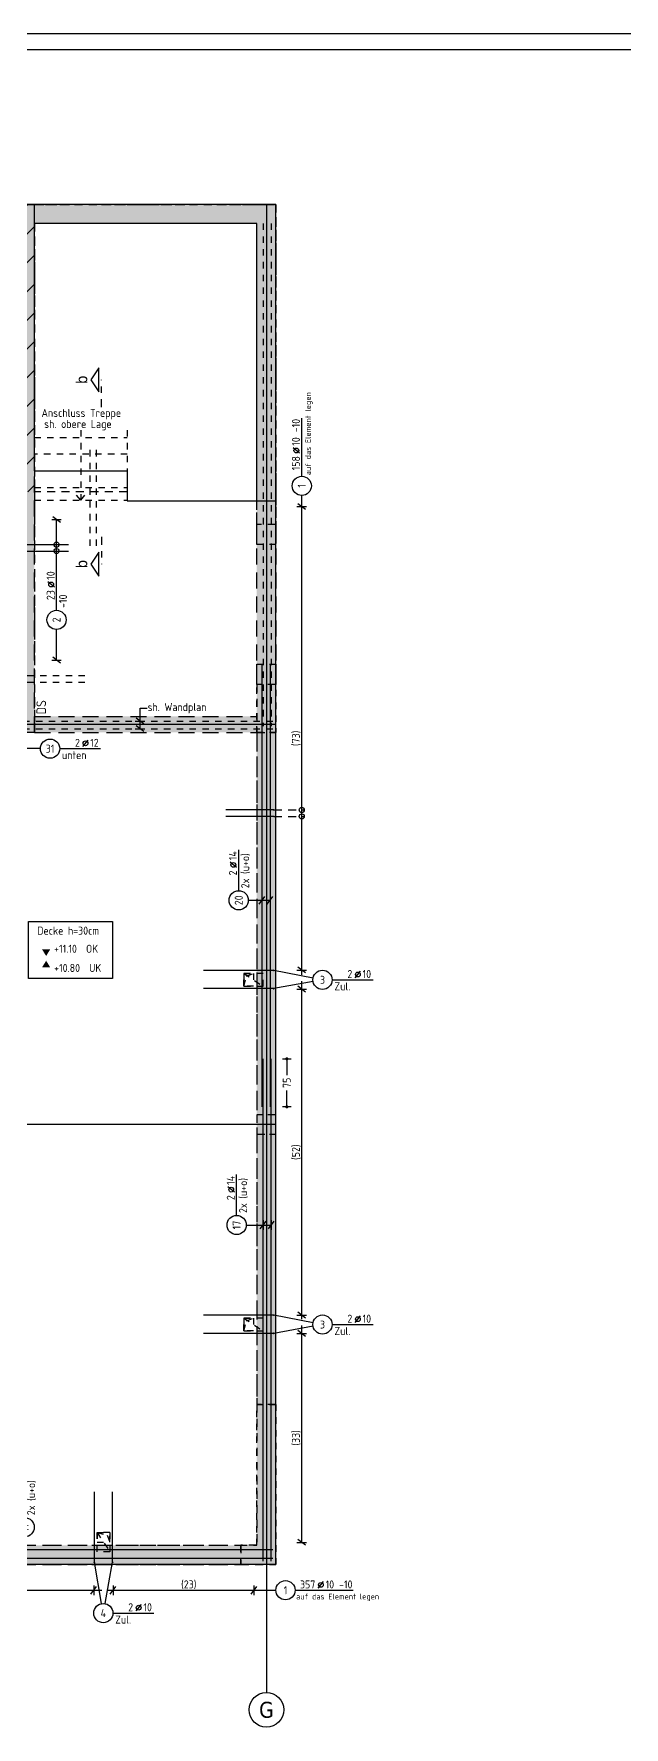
# Model space of a CAD drawing. Extents: x -10 to 101, y -7 to 49.
# Drawn here: x 39.67 to 48.89, y 15.6 to 42.05 of the extents above; entities that cross this region are included whole.
import ezdxf
from ezdxf.enums import TextEntityAlignment as Align

# ---------------------------------------------------------------- set-up
doc = ezdxf.new("R2010")
doc.units = 0
doc.header["$LTSCALE"] = 0.5
for name, pattern in [('AUSGEZOGEN', [1000.01, 1000, 0.01]), ('DASHDOTSMALL', [1.05, 0.5, -0.25, 0.05, -0.25]), ('DASHED', [0.75, 0.5, -0.25]), ('DOT', [0.175, 0.05, -0.125]), ('HIDDEN', [0.375, 0.25, -0.125]), ('HIDDEN2', [0.187, 0.125, -0.062]), ('HIDDEN4', [0.12, 0.02, -0.1]), ('PUNKT', [0.175, 0.05, -0.125]), ('STRICHLINIE', [0.75, 0.5, -0.25]), ('STRICHPUNKT2', [0.55, 0.25, -0.125, 0.05, -0.125]), ('VERDECKT', [0.375, 0.25, -0.125])]:
    doc.linetypes.add(name, pattern=pattern)
for name, color, linetype in [('2.OG', 7, 'Continuous'), ('ACHSEN', 7, 'Continuous'), ('AFU', 7, 'Continuous'), ('BETON', 7, 'Continuous'), ('Brüstung 2.OG', 7, 'Continuous'), ('DD', 7, 'Continuous'), ('DRUEBER', 7, 'Continuous'), ('DS', 7, 'Continuous'), ('grau_hell', 7, 'Continuous'), ('grau_mittel', 7, 'Continuous'), ('HILFE', 7, 'Continuous'), ('koten', 7, 'Continuous'), ('MASSE', 7, 'Continuous'), ('OBJEKT', 7, 'Continuous'), ('RAHMEN', 7, 'Continuous'), ('RND', 7, 'Continuous'), ('SCHNITTE', 7, 'Continuous'), ('SFP_Achsen', 7, 'Continuous'), ('TEXT', 7, 'Continuous'), ('VERDECKT', 7, 'Continuous'), ('VERDECKT2', 7, 'Continuous')]:
    doc.layers.add(name, color=color, linetype=linetype)
doc.styles.add('helv', font='tahoma.ttf')
doc.styles.add('txt', font='isocp.shx')
doc.linetypes.add('AFU_50K', pattern='A,0.15,["/",Standard,S=0.2,R=0,X=-0.01,Y=-0.1],0.07,["/",Standard,S=0.2,R=0,X=-0.01,Y=-0.1],0.15', length=0.37)
doc.dimstyles.new('DOT_I', dxfattribs={"dimscale": 0.5, "dimtxt": 0.25, "dimasz": 0.25, "dimexe": 0.1, "dimexo": 0.3, "dimgap": 0.1, "dimtad": 1, "dimdec": 3, "dimzin": 3, "dimtxsty": 'txt', "dimblk": 'DOT', "dimblk1": 'DOT', "dimblk2": 'DOT', "dimsah": 1, "dimcen": 0.1, "dimse1": 1, "dimse2": 1, "dimazin": 0, "dimtfac": 1, "dimtdec": 4, "dimtix": 1, "dimtmove": 2, "dimatfit": 3, "dimfxl": 0, "dimtvp": 1, "dimtolj": 1, "dimtzin": 0, "dimarcsym": 0})

# ---------------------------------------------------------------- blocks, each defined once
blk = doc.blocks.new('DINA0')
at = {"layer": 'RAHMEN'}
blk.add_line((118.9, 84.1), (0, 84.1), dxfattribs=at)
at = {"layer": 'RAHMEN', "color": 5}
blk.add_line((118.4, 83.6), (2, 83.6), dxfattribs=at)
blk = doc.blocks.new('okrd_o')
at = {"layer": 'koten', "color": 7, "linetype": 'Continuous'}
blk.add_solid([(-0.125, 0.202), (0.125, 0.202), (0, 0)], dxfattribs=at)
at = {"layer": 'koten', "style": 'txt'}
blk.add_attdef('OKRD', (0.25, 0.1), '', height=0.25, dxfattribs=at)
blk = doc.blocks.new('okrd_u')
at = {"layer": 'koten', "color": 7, "linetype": 'Continuous'}
blk.add_solid([(-0.125, -0.202), (0.125, -0.202), (0, 0)], dxfattribs=at)
at = {"layer": 'koten', "style": 'txt'}
blk.add_attdef('OKRD', (0.25, -0.35), '', height=0.25, dxfattribs=at)
blk = doc.blocks.new('lei_gre')
at = {"layer": 'RND', "color": 7, "linetype": 'Continuous'}
for p, q in [((-0.09, -0.12), (0.09, 0.12)), ((0, 0.15), (0, -0.15))]:
    blk.add_line(p, q, dxfattribs=at)
blk = doc.blocks.new('RND_LEI')
at = {"layer": 'RND', "color": 7, "linetype": 'Continuous'}
blk.add_line((1.022, 0.066), (1.19, 0.27), dxfattribs=at)
for centre, radius in [((0, 0), 0.3), ((1.106, 0.168), 0.075)]:
    blk.add_circle(centre, radius, dxfattribs=at)
at = {"layer": 'RND', "color": 7, "linetype": 'Continuous', "style": 'txt'}
blk.add_attdef('POSL', text='', height=0.25, dxfattribs=at).set_placement((0, 0), align=Align.MIDDLE)
blk.add_attdef('ANZ', text='', height=0.25, dxfattribs=at).set_placement((0.931, 0.057), align=Align.RIGHT)
for tag, p in [('DUM', (1.253, 0.057)), ('ABSTD', (1.674, 0.057)), ('POSTXT', (0.374, -0.327))]:
    blk.add_attdef(tag, p, '', height=0.25, dxfattribs=at)
blk = doc.blocks.new('DOT')
at = {"layer": 'MASSE', "color": 7, "linetype": 'Continuous'}
for p, q in [((0, 0), (-1, 0)), ((0, 0.54), (0, -0.54))]:
    blk.add_line(p, q, dxfattribs=at)
at = {"layer": 'MASSE', "color": 7, "linetype": 'Continuous', "const_width": 0.2}
blk.add_lwpolyline([(-0.1, 0, 1), (0.1, 0, 1)], format="xyb", close=True, dxfattribs=at)
blk = doc.blocks.new('*D38')
at = {"layer": 'Defpoints', "color": 0, "linetype": 'AUSGEZOGEN', "transparency": 16777216}
for p in [(43.623, 26.037), (43.623, 26.037), (43.623, 25.287)]:
    blk.add_point(p, dxfattribs=at)
at = {"layer": 'MASSE', "color": 0, "linetype": 'AUSGEZOGEN', "lineweight": -2, "transparency": 16777216}
for p, q in [((43.623, 25.912), (43.623, 25.783)), ((43.623, 25.412), (43.623, 25.54))]:
    blk.add_line(p, q, dxfattribs=at)
at = {"layer": 'MASSE', "color": 0, "linetype": 'AUSGEZOGEN', "lineweight": -2, "transparency": 16777216, "xscale": 0.125, "yscale": 0.125, "zscale": 0.125}
for p, rotation in [((43.623, 26.037), 90), ((43.623, 25.287), 270)]:
    blk.add_blockref('DOT', p, dxfattribs=dict(at, rotation=rotation))
at = {"layer": 'MASSE', "color": 0, "linetype": 'AUSGEZOGEN', "transparency": 16777216, "insert": (43.623, 25.662), "char_height": 0.125, "attachment_point": 5, "rotation": 90, "style": 'txt'}
blk.add_mtext('\\A1;75', dxfattribs=at)
blk = doc.blocks.new('SCHN-2')
at = {"layer": 'SCHNITTE', "color": 6, "linetype": 'Continuous'}
blk.add_lwpolyline([(0.378, 0.088), (0, 0.34), (-0.378, 0.088)], close=True, dxfattribs=at)
at = {"layer": 'SCHNITTE', "color": 1, "linetype": 'DASHDOTSMALL', "style": 'helv'}
blk.add_attdef('SCHN-2', text='', height=0.35, dxfattribs=at).set_placement((0, 0.45), align=Align.CENTER)

msp = doc.modelspace()

# ---------------------------------------------------------------- hatches: boundary and pattern name
at = {"layer": '2.OG'}
h = msp.add_hatch(dxfattribs=at)
h.set_pattern_fill('DOTS', scale=0.8, double=1)
h.set_pattern_definition([(0, (-74.13047, 129.29311), (0.025, 0.05), [0, -0.05])])
h.paths.add_polyline_path([(4.4795, 27.5815), (4.0295, 27.5815), (4.0295, 27.2815), (4.6895, 27.2815), (4.6895, 39.0866), (8.1795, 39.0866), (8.1795, 31.1366), (8.5795, 31.1366), (8.5795, 31.3866), (8.4295, 31.3866), (8.4295, 39.0866), (10.6795, 39.0866), (10.6795, 31.3866), (9.4645, 31.3866), (9.4645, 31.1366), (10.9295, 31.1366), (10.9295, 39.3866), (4.5295, 39.3866), (4.5295, 32.3116), (4.4795, 32.3116)])
h.paths.add_polyline_path([(4.6895, 25.2315), (4.0295, 25.2315), (4.0295, 24.9315), (4.4795, 24.9315), (4.4795, 18.1366), (5.0545, 18.1366), (5.0545, 18.4366), (4.6895, 18.4366)])
h.paths.add_polyline_path([(36.9295, 39.3866), (36.9295, 31.1366), (38.3945, 31.1366), (38.3945, 31.3866), (37.1795, 31.3866), (37.1795, 39.0866), (39.4295, 39.0866), (39.4295, 31.3866), (39.2795, 31.3866), (39.2795, 31.1366), (39.6795, 31.1366), (39.6795, 39.0866), (43.1545, 39.0866), (43.1545, 34.0716), (43.4545, 34.0716), (43.4545, 39.3866)])
h.paths.add_polyline_path([(43.1545, 31.1366), (43.4545, 31.1366), (43.4545, 32.2016), (43.1545, 32.2016)])
h.paths.add_polyline_path([(34.4795, 31.8866), (34.2295, 31.8866), (34.2295, 31.1916), (34.4795, 31.1916)])
h.paths.add_polyline_path([(32.1295, 31.1916), (32.3795, 31.1916), (32.3795, 31.8866), (32.1295, 31.8866)])
h.paths.add_polyline_path([(26.7295, 31.1916), (26.9795, 31.1916), (26.9795, 31.8866), (26.7295, 31.8866)])
h.paths.add_polyline_path([(24.8795, 31.8866), (24.6295, 31.8866), (24.6295, 31.1916), (24.8795, 31.1916)])
h.paths.add_polyline_path([(23.2295, 31.8866), (22.9795, 31.8866), (22.9795, 31.1916), (23.2295, 31.1916)])
h.paths.add_polyline_path([(21.1295, 31.8866), (20.8795, 31.8866), (20.8795, 31.1916), (21.1295, 31.1916)])
h.paths.add_polyline_path([(19.2295, 31.1916), (19.4795, 31.1916), (19.4795, 31.8866), (19.2295, 31.8866)])
h.paths.add_polyline_path([(17.3795, 31.8866), (17.1295, 31.8866), (17.1295, 31.1916), (17.3795, 31.1916)])
h.paths.add_polyline_path([(15.7295, 31.8866), (15.4795, 31.8866), (15.4795, 31.1916), (15.7295, 31.1916)])
h.paths.add_polyline_path([(13.6295, 31.8866), (13.3795, 31.8866), (13.3795, 31.1916), (13.6295, 31.1916)])
h.paths.add_polyline_path([(43.1545, 24.8616), (43.4545, 24.8616), (43.4545, 25.1616), (43.1545, 25.1616)])
h.paths.add_polyline_path([(42.9045, 18.4366), (42.9045, 18.1366), (43.4545, 18.1366), (43.4545, 20.6366), (43.1545, 20.6366), (43.1545, 18.4366)])
h.paths.add_polyline_path([(37.2045, 18.4366), (36.9045, 18.4366), (36.9045, 18.1366), (37.2045, 18.1366)])
h.paths.add_polyline_path([(29.7045, 18.4366), (29.4045, 18.4366), (29.4045, 18.1366), (29.7045, 18.1366)])
h.paths.add_polyline_path([(21.9045, 18.4366), (21.9045, 18.1366), (22.2045, 18.1366), (22.2045, 18.4366)])
h.paths.add_polyline_path([(14.7045, 18.4366), (14.4045, 18.4366), (14.4045, 18.1366), (14.7045, 18.1366)])
h.paths.add_polyline_path([(8.4545, 18.1366), (8.4545, 18.4366), (8.1545, 18.4366), (8.1545, 18.1366)])
h.paths.add_polyline_path([(37.1795, 24.8866), (37.1795, 25.5966), (36.9295, 25.5966), (36.9295, 25.1366), (34.2295, 25.1366), (34.2295, 27.1116), (36.9295, 27.1116), (36.9295, 26.6466), (37.1795, 26.6466), (37.1795, 27.5113), (36.9295, 27.5113), (36.9295, 27.3616), (32.3895, 27.3616), (32.3895, 27.1116), (33.9795, 27.1116), (33.9795, 25.1366), (32.3895, 25.1366), (32.3895, 24.8866)], flags=17)
h.paths.add_polyline_path([(20.2295, 25.1366), (20.2295, 28.4816), (21.3545, 28.4816), (21.3545, 28.7316), (20.2295, 28.7316), (20.2295, 29.5116), (17.4645, 29.5116), (17.4645, 29.2616), (17.6145, 29.2616), (17.6145, 28.0716), (14.7645, 28.0716), (14.7645, 29.2616), (16.5795, 29.2616), (16.5795, 29.5116), (8.1795, 29.5116), (8.1795, 24.8866), (8.5795, 24.8866), (8.5795, 25.1366), (8.4295, 25.1366), (8.4295, 29.2616), (14.5145, 29.2616), (14.5145, 25.1366), (14.3645, 25.1366), (14.3645, 24.8866), (14.9145, 24.8866), (14.9145, 25.1366), (14.7645, 25.1366), (14.7645, 27.8216), (17.6145, 27.8216), (17.6145, 25.1366), (15.9245, 25.1366), (15.9245, 24.8866), (31.5045, 24.8866), (31.5045, 25.1366), (31.3545, 25.1366), (31.3545, 27.1116), (31.5045, 27.1116), (31.5045, 27.3616), (31.3545, 27.3616), (31.3545, 29.2616), (36.9295, 29.2616), (36.9295, 28.3963), (37.1795, 28.3963), (37.1795, 29.5116), (31.1045, 29.5116), (31.1045, 28.7316), (30.0545, 28.7316), (30.0545, 28.4816), (31.1045, 28.4816), (31.1045, 25.1366)])
h.paths.add_polyline_path([(19.9795, 29.2616), (19.0295, 29.2616), (19.0295, 25.1366), (19.9795, 25.1366)], flags=16)
h.paths.add_polyline_path([(17.8645, 25.1366), (18.7795, 25.1366), (18.7795, 29.2616), (17.8645, 29.2616)], flags=16)
h.paths.add_polyline_path([(9.5895, 25.1366), (9.5895, 24.8866), (13.3545, 24.8866), (13.3545, 25.1366)], flags=17)
h.paths.add_polyline_path([(22.7545, 28.7316), (22.7545, 28.4816), (25.1045, 28.4816), (25.1045, 28.7316)], flags=17)
h.paths.add_polyline_path([(28.6545, 28.4816), (28.6545, 28.7316), (26.5045, 28.7316), (26.5045, 28.4816)], flags=17)
h.paths.add_polyline_path([(29.7045, 32.9208), (29.4045, 32.9208), (29.4045, 32.0366), (28.3795, 32.0366), (28.3795, 31.1916), (28.6295, 31.1916), (28.6295, 31.7866), (30.4795, 31.7866), (30.4795, 31.1916), (30.7295, 31.1916), (30.7295, 32.0366), (29.7045, 32.0366)])
at = {"layer": 'Brüstung 2.OG', "linetype": 'DOT'}
h = msp.add_hatch(dxfattribs=at)
h.set_pattern_fill('DOTS', color=102, scale=0.8, double=1)
h.set_pattern_definition([(0, (-74.13047, 279.29311), (0.025, 0.05), [0, -0.05])])
h.paths.add_polyline_path([(43.4545, 31.1366), (43.1545, 31.1366), (43.1545, 25.1616), (43.4545, 25.1616)])
h.paths.add_polyline_path([(43.1545, 20.6366), (43.4545, 20.6366), (43.4545, 24.8616), (43.1545, 24.8616)])
h.paths.add_polyline_path([(42.9045, 18.1366), (42.9045, 18.4366), (37.2045, 18.4366), (37.2045, 18.1366)])
h.paths.add_polyline_path([(29.7045, 18.4366), (29.7045, 18.1366), (36.9045, 18.1366), (36.9045, 18.4366)])
h.paths.add_polyline_path([(29.4045, 18.1366), (29.4045, 18.4366), (22.2045, 18.4366), (22.2045, 18.1366)])
h.paths.add_polyline_path([(14.7045, 18.4366), (14.7045, 18.1366), (21.9045, 18.1366), (21.9045, 18.4366)])
h.paths.add_polyline_path([(8.4545, 18.4366), (8.4545, 18.1366), (14.4045, 18.1366), (14.4045, 18.4366)])
h.paths.add_polyline_path([(8.1545, 18.1366), (8.1545, 18.4366), (5.0545, 18.4366), (5.0545, 18.1366)])
h.paths.add_polyline_path([(12.2545, 39.0866), (12.2545, 39.3866), (10.9295, 39.3866), (10.9295, 39.0866)])
h.paths.add_polyline_path([(35.6295, 39.3866), (35.6295, 39.0866), (36.9295, 39.0866), (36.9295, 39.3866)])
at = {"layer": 'grau_hell', "linetype": 'AUSGEZOGEN'}
h = msp.add_hatch(dxfattribs=at)
h.set_pattern_fill('ANSI31', color=9, scale=0.1, style=0, double=1)
h.set_pattern_definition([(45, (0, -25.33528), (-0.2245064, 0.2245064), [])])
h.paths.add_polyline_path([(12.2545, 39.3866), (8.1795, 39.3866), (8.1795, 33.8966), (8.4295, 33.8966), (8.4295, 31.3866), (10.9295, 31.3866), (10.9295, 29.5116), (19.9795, 29.5116), (19.9795, 25.1366), (31.1045, 25.1366), (31.1045, 29.5116), (36.9295, 29.5116), (36.9295, 31.3866), (39.4295, 31.3866), (39.4295, 34.8966), (39.6795, 34.8966), (39.6795, 39.3866), (35.6295, 39.3866), (35.6295, 32.9208), (12.2545, 32.9208)])
at = {"layer": 'grau_mittel'}
h = msp.add_hatch(color=61, dxfattribs=at)
h.paths.add_polyline_path([(4.5295, 39.3866), (4.5295, 33.8966), (4.6895, 33.8966), (4.6895, 39.0866), (8.1795, 39.0866), (8.1795, 34.2216), (8.1795, 31.1366), (8.5795, 31.1366), (8.5795, 31.3866), (8.4295, 31.3866), (8.4295, 39.0866), (8.6295, 39.0866), (10.6795, 39.0866), (10.6795, 31.3866), (10.0145, 31.3866), (10.0145, 31.1366), (10.9295, 31.1366), (10.9295, 39.3866)])
h.paths.add_polyline_path([(8.1795, 31.1366), (8.1795, 31.3866), (4.7545, 31.3866), (4.7545, 31.1366)], flags=17)
h.paths.add_polyline_path([(9.4645, 31.1366), (9.4645, 31.3866), (8.5795, 31.3866), (8.5795, 31.1366)], flags=17)
h.paths.add_polyline_path([(9.8145, 31.1366), (9.8145, 31.3866), (9.4645, 31.3866), (9.4645, 31.1366)], flags=17)
h.paths.add_polyline_path([(10.6795, 29.5116), (10.9295, 29.5116), (10.9295, 31.1366), (10.6795, 31.1366)])
h.paths.add_polyline_path([(8.1795, 29.5116), (8.1795, 24.8866), (8.5795, 24.8866), (8.5795, 25.1366), (8.4295, 25.1366), (8.4295, 29.2616), (14.5145, 29.2616), (14.5145, 28.7666), (14.7645, 28.7666), (14.7645, 29.2616), (14.9145, 29.2616), (15.8245, 29.2616), (15.8245, 29.5116)])
h.paths.add_polyline_path([(4.4795, 27.5816), (4.4045, 27.5816), (4.0245, 27.5816), (4.0245, 27.2816), (4.6895, 27.2816), (4.6895, 33.8966), (4.5295, 33.8966), (4.5295, 32.3116), (4.4795, 32.3116)])
h.paths.add_polyline_path([(4.4045, 25.2316), (4.6895, 25.2316), (4.7545, 25.2316), (4.7545, 27.2815), (4.6895, 27.2815), (4.4045, 27.2815)])
h.paths.add_polyline_path([(4.0245, 25.2316), (4.0245, 24.9316), (4.4045, 24.9315), (4.4795, 24.9316), (4.4795, 18.1366), (5.0545, 18.1366), (5.0545, 18.4366), (4.6895, 18.4366), (4.6895, 25.2316)])
h.paths.add_polyline_path([(8.1545, 18.1366), (8.1545, 18.4366), (5.0545, 18.4366), (5.0545, 18.1366)])
h.paths.add_polyline_path([(8.4545, 18.4366), (8.1545, 18.4366), (8.1545, 18.1366), (8.4545, 18.1366)])
h.paths.add_polyline_path([(14.4045, 18.1366), (14.4045, 18.4366), (8.4545, 18.4366), (8.4545, 18.1366)])
h.paths.add_polyline_path([(14.4045, 18.4366), (14.4045, 18.1366), (14.7045, 18.1366), (14.7045, 18.4366)])
h.paths.add_polyline_path([(14.7045, 18.4366), (14.7045, 18.1366), (21.9045, 18.1366), (21.9045, 18.4366)])
h.paths.add_polyline_path([(22.2045, 18.4366), (21.9045, 18.4366), (21.9045, 18.1366), (22.2045, 18.1366)])
h.paths.add_polyline_path([(22.2045, 18.4366), (22.2045, 18.1366), (29.4045, 18.1366), (29.4045, 18.4366)])
h.paths.add_polyline_path([(29.7045, 18.4366), (29.4045, 18.4366), (29.4045, 18.1366), (29.7045, 18.1366)])
h.paths.add_polyline_path([(29.7045, 18.4366), (29.7045, 18.1366), (36.9045, 18.1366), (36.9045, 18.4366)])
h.paths.add_polyline_path([(37.2045, 18.4366), (36.9045, 18.4366), (36.9045, 18.1366), (37.2045, 18.1366)])
h.paths.add_polyline_path([(42.9045, 18.1366), (42.9045, 18.4366), (37.2045, 18.4366), (37.2045, 18.1366)])
h.paths.add_polyline_path([(43.1545, 18.4366), (42.9045, 18.4366), (42.9045, 18.1366), (43.4545, 18.1366), (43.4545, 20.6366), (43.1545, 20.6366)])
h.paths.add_polyline_path([(43.4545, 24.8616), (43.1545, 24.8616), (43.1545, 20.6366), (43.4545, 20.6366)])
h.paths.add_polyline_path([(43.4545, 25.1616), (43.1545, 25.1616), (43.1545, 24.8616), (43.4545, 24.8616)])
h.paths.add_polyline_path([(43.4545, 31.1366), (43.1545, 31.1366), (43.1545, 25.1616), (43.4545, 25.1616)])
h.paths.add_polyline_path([(43.1545, 31.8866), (43.1545, 31.1366), (43.4545, 31.1366), (43.4545, 31.8866)], flags=17)
h.paths.add_polyline_path([(43.1545, 31.8866), (43.4545, 31.8866), (43.4545, 34.3866), (43.1545, 34.3866)], flags=17)
h.paths.add_polyline_path([(43.1545, 34.3866), (43.4545, 34.3866), (43.4545, 34.7566), (43.1545, 34.7566)])
h.paths.add_polyline_path([(43.1545, 34.7566), (43.4545, 34.7566), (43.4545, 39.3866), (36.9295, 39.3866), (36.9295, 31.1366), (37.9945, 31.1366), (37.9945, 31.3866), (37.1795, 31.3866), (37.1795, 39.0866), (39.4295, 39.0866), (39.4295, 31.3866), (39.2795, 31.3866), (39.2795, 31.1366), (39.6795, 31.1366), (39.6795, 39.0866), (43.1545, 39.0866)])
h.paths.add_polyline_path([(38.1945, 31.3866), (38.1945, 31.1366), (39.2795, 31.1366), (39.2795, 31.3866)], flags=17)
h.paths.add_polyline_path([(39.6795, 31.3866), (39.6795, 31.1366), (43.1545, 31.1366), (43.1545, 31.3866)], flags=17)
h.paths.add_polyline_path([(36.9295, 30.0616), (37.1795, 30.0616), (37.1795, 31.1366), (36.9295, 31.1366)])
h.paths.add_polyline_path([(16.2245, 29.5116), (16.2245, 29.2616), (16.5795, 29.2616), (16.5795, 29.5116)])
h.paths.add_polyline_path([(16.5795, 29.5116), (16.5795, 29.2616), (17.4645, 29.2616), (17.4645, 29.5116)])
h.paths.add_polyline_path([(18.7795, 29.2616), (18.7795, 25.1366), (17.8645, 25.1366), (16.4495, 25.1366), (16.4495, 24.8866), (20.5295, 24.8866), (20.5295, 25.1366), (19.0295, 25.1366), (19.0295, 29.2616), (19.9795, 29.2616), (19.9795, 28.4816), (21.3545, 28.4816), (21.3545, 28.7316), (20.2295, 28.7316), (20.2295, 28.9816), (20.2295, 29.5116), (17.4645, 29.5116), (17.4645, 29.2616)])
h.paths.add_polyline_path([(16.0495, 24.8866), (16.2495, 24.8866), (16.2495, 25.1366), (16.0495, 25.1366)])
h.paths.add_polyline_path([(14.9145, 25.1366), (14.9145, 24.8866), (16.0495, 24.8866), (16.0495, 25.1366)], flags=17)
h.paths.add_polyline_path([(14.9145, 24.8866), (14.9145, 25.1366), (14.7645, 25.1366), (14.7644, 27.5716), (14.7644, 27.8216), (15.0145, 27.8216), (16.1245, 27.8216), (16.1245, 28.0716), (14.7645, 28.0716), (14.7645, 28.2216), (14.7645, 28.6166), (14.5145, 28.6166), (14.5145, 25.1366), (14.3645, 25.1366), (14.3645, 24.8866)])
h.paths.add_polyline_path([(17.8645, 27.8216), (17.8645, 28.0716), (16.3245, 28.0716), (16.3245, 27.8216)])
h.paths.add_polyline_path([(13.3545, 25.1366), (13.3545, 24.8866), (14.3645, 24.8866), (14.3645, 25.1366)])
h.paths.add_polyline_path([(13.1545, 24.8866), (13.3545, 24.8866), (13.3545, 25.1366), (13.1545, 25.1366)], flags=16)
h.paths.add_polyline_path([(12.9545, 24.8866), (12.9545, 25.1366), (9.9895, 25.1366), (9.9895, 24.8866)], flags=16)
h.paths.add_polyline_path([(9.5895, 24.8866), (9.7895, 24.8866), (9.7895, 25.1366), (9.5895, 25.1366)], flags=16)
h.paths.add_polyline_path([(8.5795, 25.1366), (8.5795, 24.8866), (9.5895, 24.8866), (9.5895, 25.1366)], flags=16)
h.paths.add_polyline_path([(25.2995, 24.8866), (25.2995, 25.1366), (20.7295, 25.1366), (20.7295, 24.8866)])
h.paths.add_polyline_path([(26.3095, 24.8866), (26.3095, 25.1366), (25.2995, 25.1366), (25.2995, 24.8866)])
h.paths.add_polyline_path([(26.3095, 25.1366), (26.3095, 24.8866), (29.9045, 24.8866), (29.9045, 25.1366)])
h.paths.add_polyline_path([(31.5045, 24.8866), (31.5045, 25.1366), (31.3545, 25.1366), (31.3545, 26.9116), (31.1045, 26.9116), (31.1045, 25.1366), (30.1045, 25.1366), (30.1045, 24.8866)])
h.paths.add_polyline_path([(32.3895, 24.8866), (32.3895, 25.1366), (31.5045, 25.1366), (31.5045, 24.8866)])
h.paths.add_polyline_path([(33.0945, 24.8866), (33.0945, 25.1366), (32.3895, 25.1366), (32.3895, 24.8866)])
h.paths.add_polyline_path([(34.2295, 25.1366), (34.2295, 27.1116), (36.9295, 27.1116), (36.9295, 26.6466), (37.1795, 26.6466), (37.1795, 26.8966), (37.0995, 26.8966), (37.0995, 27.0466), (37.1795, 27.0466), (37.1795, 27.5113), (36.9295, 27.5113), (36.9295, 27.3616), (32.3895, 27.3616), (32.3895, 27.1116), (33.9795, 27.1116), (33.9795, 25.1366), (33.6945, 25.1366), (33.6945, 24.8866), (37.1795, 24.8866), (37.1795, 26.6466), (36.9295, 26.6466), (36.9295, 25.1366)])
h.paths.add_polyline_path([(37.1795, 28.3963), (36.9295, 28.3963), (36.9295, 27.5113), (37.1795, 27.5113)])
h.paths.add_polyline_path([(37.1795, 28.6616), (36.9295, 28.6616), (36.9295, 28.3963), (37.1795, 28.3963)])
h.paths.add_polyline_path([(36.6295, 29.5116), (36.6295, 29.2616), (37.1795, 29.2616), (37.1795, 29.5116)])
h.paths.add_polyline_path([(33.3345, 29.5116), (33.3345, 29.2616), (36.0295, 29.2616), (36.0295, 29.5116)])
h.paths.add_polyline_path([(32.7345, 29.2616), (32.7345, 29.5116), (31.1045, 29.5116), (31.1045, 28.7316), (30.6045, 28.7316), (30.0545, 28.7316), (30.0545, 28.4816), (31.3545, 28.4816), (31.3545, 29.2616)])
h.paths.add_polyline_path([(31.1045, 27.1116), (31.5045, 27.1116), (31.5045, 27.3616), (31.3545, 27.3616), (31.3545, 28.2822), (31.1045, 28.2822)])
h.paths.add_polyline_path([(32.3895, 27.1116), (32.3895, 27.3616), (31.5045, 27.3616), (31.5045, 27.1116)])
h.paths.add_polyline_path([(28.6545, 28.4816), (28.6545, 28.7316), (26.5045, 28.7316), (26.5045, 28.4816)])
h.paths.add_polyline_path([(22.7545, 28.7316), (22.7545, 28.4816), (25.1045, 28.4816), (25.1045, 28.7316)])
h.paths.add_polyline_path([(13.6295, 31.8866), (13.3795, 31.8866), (13.3795, 31.1916), (13.6295, 31.1916)])
h.paths.add_polyline_path([(15.4795, 31.1916), (15.7295, 31.1916), (15.7295, 31.8866), (15.4795, 31.8866)])
h.paths.add_polyline_path([(17.3795, 31.8866), (17.1295, 31.8866), (17.1295, 31.1916), (17.3795, 31.1916)])
h.paths.add_polyline_path([(19.4795, 31.8866), (19.2295, 31.8866), (19.2295, 31.1916), (19.4795, 31.1916)])
h.paths.add_polyline_path([(20.8795, 31.1916), (21.1295, 31.1916), (21.1295, 31.8866), (20.8795, 31.8866)])
h.paths.add_polyline_path([(23.2295, 31.8866), (22.9795, 31.8866), (22.9795, 31.1916), (23.2295, 31.1916)])
h.paths.add_polyline_path([(24.6295, 31.1916), (24.8795, 31.1916), (24.8795, 31.8866), (24.6295, 31.8866)])
h.paths.add_polyline_path([(26.9795, 31.8866), (26.7295, 31.8866), (26.7295, 31.1916), (26.9795, 31.1916)])
h.paths.add_polyline_path([(28.6295, 31.8866), (28.3795, 31.8866), (28.3795, 31.1916), (28.6295, 31.1916)])
h.paths.add_polyline_path([(30.7295, 31.8866), (30.4795, 31.8866), (30.4795, 31.1916), (30.7295, 31.1916)])
h.paths.add_polyline_path([(32.3795, 31.8866), (32.1295, 31.8866), (32.1295, 31.1916), (32.3795, 31.1916)])
h.paths.add_polyline_path([(34.2295, 31.1916), (34.4795, 31.1916), (34.4795, 31.8866), (34.2295, 31.8866)])
h.paths.add_polyline_path([(12.2545, 39.0866), (12.2545, 39.3866), (10.9295, 39.3866), (10.9295, 39.0866)])
h.paths.add_polyline_path([(35.6295, 39.3866), (35.6295, 39.0866), (36.9295, 39.0866), (36.9295, 39.3866)])

# ---------------------------------------------------------------- linework, layer by layer
at = {"layer": '2.OG', "color": 7, "linetype": 'PUNKT', "lineweight": -2}
for p, q in [((36.9295, 39.3866), (43.4545, 39.3866)), ((43.4545, 39.3866), (43.4545, 34.0716)), ((43.1545, 39.0866), (39.6795, 39.0866)), ((39.6795, 39.0866), (39.6795, 31.1366)), ((43.1545, 34.0716), (43.1545, 39.0866)), ((43.4545, 34.0716), (43.1545, 34.0716)), ((39.6795, 31.1366), (39.2795, 31.1366)), ((43.1545, 18.4366), (43.1545, 20.6366)), ((43.1545, 20.6366), (43.4545, 20.6366)), ((43.4545, 20.6366), (43.4545, 18.1366)), ((42.9045, 18.1366), (42.9045, 18.4366)), ((42.9045, 18.4366), (43.1545, 18.4366)), ((43.4545, 18.1366), (42.9045, 18.1366))]:
    msp.add_line(p, q, dxfattribs=at)
for points in [[(43.1545, 32.2016), (43.4545, 32.2016), (43.4545, 31.1366), (43.1545, 31.1366)], [(43.4545, 25.1616), (43.1545, 25.1616), (43.1545, 24.8616), (43.4545, 24.8616)]]:
    msp.add_lwpolyline(points, close=True, dxfattribs=at)
at = {"layer": 'ACHSEN', "color": 140, "linetype": 'AUSGEZOGEN'}
for p, q in [((43.4545, 39.3866), (35.6295, 39.3866)), ((43.3045, 39.3866), (43.3045, 16.1366)), ((43.4545, 31.2616), (2.2545, 31.2616)), ((43.4545, 25.0116), (2.2545, 25.0116)), ((43.4545, 18.1366), (2.2545, 18.1366))]:
    msp.add_line(p, q, dxfattribs=at)
at = {"layer": 'AFU', "color": 8, "linetype": 'AFU_50K'}
for p, q in [((39.6795, 39.0866), (39.6795, 39.3866)), ((43.1545, 34.7566), (43.4545, 34.7566))]:
    msp.add_line(p, q, dxfattribs=at)
at = {"layer": 'BETON', "color": 6, "linetype": 'AUSGEZOGEN', "lineweight": -2}
for p, q in [((43.4545, 39.3866), (35.6295, 39.3866)), ((43.4545, 18.1366), (4.4045, 18.1366))]:
    msp.add_line(p, q, dxfattribs=at)
at = {"layer": 'BETON', "color": 6, "linetype": 'AUSGEZOGEN'}
for p, q in [((43.4545, 18.1366), (43.4545, 39.3866)), ((43.1545, 39.0866), (39.6795, 39.0866)), ((39.6795, 35.2216), (39.6795, 39.0866)), ((43.1545, 34.7566), (43.1545, 39.0866)), ((39.6795, 35.2216), (41.1295, 35.2216)), ((41.1295, 35.2216), (41.1295, 34.7566)), ((41.1295, 34.7566), (43.1545, 34.7566))]:
    msp.add_line(p, q, dxfattribs=at)
at = {"layer": 'Brüstung 2.OG', "color": 102, "linetype": 'DOT'}
for p, q in [((43.1545, 31.1366), (43.1545, 25.1616)), ((43.4545, 25.1616), (43.4545, 31.1366)), ((43.1545, 24.8616), (43.1545, 20.6366)), ((43.4545, 20.6366), (43.4545, 24.8616)), ((37.2045, 18.4366), (42.9045, 18.4366)), ((37.2045, 18.1366), (42.9045, 18.1366))]:
    msp.add_line(p, q, dxfattribs=at)
at = {"layer": 'DD', "color": 7, "linetype": 'HIDDEN2'}
for p, q in [((42.9545, 27.1716), (42.9946, 27.3283)), ((42.9946, 27.3283), (43.1045, 27.3716)), ((42.9946, 21.9433), (43.1045, 21.9866)), ((42.9545, 21.7866), (42.9946, 21.9433)), ((40.6595, 18.6366), (40.8162, 18.5964)), ((40.8162, 18.5964), (40.8595, 18.4866))]:
    msp.add_line(p, q, dxfattribs=at)
for points in [[(43.1045, 27.3716), (43.1045, 27.1716), (42.9545, 27.1716), (42.9545, 27.3716)], [(43.1045, 21.9866), (43.1045, 21.7866), (42.9545, 21.7866), (42.9545, 21.9866)], [(40.6595, 18.4866), (40.8595, 18.4866), (40.8595, 18.6366), (40.6595, 18.6366)]]:
    msp.add_lwpolyline(points, close=True, dxfattribs=at)
at = {"layer": 'DRUEBER', "color": 171, "linetype": 'HIDDEN4'}
for p, q in [((39.6795, 35.7416), (41.1295, 35.7416)), ((41.1295, 35.8583), (41.1295, 35.2216)), ((41.1295, 35.4816), (39.6795, 35.4816))]:
    msp.add_line(p, q, dxfattribs=at)
at = {"layer": 'DRUEBER', "color": 102, "linetype": 'HIDDEN2'}
for p, q in [((40.4045, 35.8583), (40.4045, 34.7666)), ((40.4045, 34.7666), (40.2947, 34.8912)), ((40.4045, 34.7666), (40.5142, 34.8912))]:
    msp.add_line(p, q, dxfattribs=at)
at = {"layer": 'DRUEBER', "color": 7, "linetype": 'DOT'}
for p, q in [((39.6795, 34.9616), (41.1295, 34.9616)), ((39.6795, 34.7666), (41.1295, 34.7666))]:
    msp.add_line(p, q, dxfattribs=at)
at = {"layer": 'DRUEBER', "color": 7, "linetype": 'PUNKT'}
for p, q in [((42.9545, 27.3716), (43.2545, 27.1716)), ((42.9545, 21.9866), (43.2545, 21.7866)), ((40.6595, 18.6366), (40.8595, 18.3366))]:
    msp.add_line(p, q, dxfattribs=at)
for points in [[(42.9545, 27.3716), (42.9545, 27.1716), (43.2545, 27.1716), (43.2545, 27.3716)], [(42.9545, 21.9866), (42.9545, 21.7866), (43.2545, 21.7866), (43.2545, 21.9866)], [(40.6595, 18.6366), (40.8595, 18.6366), (40.8595, 18.3366), (40.6595, 18.3366)]]:
    msp.add_lwpolyline(points, close=True, dxfattribs=at)
at = {"layer": 'DS', "color": 1, "linetype": 'DASHED'}
for q in [(39.6795, 35.2216), (36.9295, 31.1366)]:
    msp.add_line((39.6795, 31.1366), q, dxfattribs=at)
at = {"layer": 'HILFE', "color": 102, "linetype": 'AUSGEZOGEN'}
for p, q in [((41.3306, 31.1932), (41.3306, 31.5174)), ((41.3306, 31.5174), (41.4399, 31.5174))]:
    msp.add_line(p, q, dxfattribs=at)
at = {"layer": 'OBJEKT', "color": 1, "linetype": 'AUSGEZOGEN'}
msp.add_lwpolyline([(39.5896, 28.18), (40.9014, 28.18), (40.9014, 27.2909), (39.5896, 27.2909)], close=True, dxfattribs=at)
at = {"layer": 'RND', "color": 7, "linetype": 'AUSGEZOGEN'}
for p, q in [((43.857, 35.1385), (43.857, 36.0447)), ((43.857, 34.6636), (43.857, 34.8385)), ((43.857, 27.4233), (43.857, 34.6636)), ((40.0258, 33.0442), (40.0258, 34.4606)), ((40.0258, 32.2658), (40.0258, 32.7442)), ((40.0751, 30.8828), (40.7151, 30.8828)), ((42.8723, 28.6637), (42.8723, 29.3037)), ((44.3308, 27.2708), (44.9708, 27.2708)), ((43.857, 22.0316), (43.857, 27.1255)), ((42.8392, 23.5903), (42.8392, 24.2303)), ((43.857, 18.482), (43.857, 21.7461)), ((44.3308, 21.8858), (44.9708, 21.8858)), ((36.8456, 17.7341), (40.608, 17.7341)), ((40.9092, 17.7341), (43.1104, 17.7341)), ((43.1104, 17.7341), (43.4529, 17.7341)), ((43.7529, 17.7341), (44.6592, 17.7341)), ((40.9066, 17.3771), (41.5466, 17.3771))]:
    msp.add_line(p, q, dxfattribs=at)
at = {"layer": 'RND', "color": 1, "linetype": 'HIDDEN2'}
for p, q in [((40.5445, 35.549), (40.5445, 34.0412)), ((40.6445, 35.549), (40.6445, 34.0412))]:
    msp.add_line(p, q, dxfattribs=at)
at = {"layer": 'RND', "color": 102, "linetype": 'AUSGEZOGEN'}
for p, q in [((39.7751, 30.8828), (39.5079, 30.8828)), ((43.0223, 28.5137), (43.3623, 28.5137)), ((44.0336, 27.2994), (43.4195, 27.4185)), ((44.0332, 27.2441), (43.4195, 27.133)), ((42.9892, 23.4403), (43.3803, 23.4403)), ((44.0336, 21.9144), (43.4195, 22.0335)), ((44.0332, 21.8591), (43.4195, 21.748)), ((40.7306, 17.5248), (40.6167, 18.1716)), ((40.7836, 17.5246), (40.9022, 18.1716))]:
    msp.add_line(p, q, dxfattribs=at)
at = {"layer": 'RND', "color": 102, "linetype": 'VERDECKT'}
for p, q in [((43.4195, 29.9243), (43.9069, 29.9243)), ((43.4195, 29.8243), (43.9069, 29.8243))]:
    msp.add_line(p, q, dxfattribs=at)
at = {"layer": 'RND', "color": 7, "linetype": 'VERDECKT'}
for p, q in [((43.857, 27.1255), (43.857, 27.4233)), ((43.857, 21.7461), (43.857, 22.0316)), ((40.608, 17.7341), (40.9092, 17.7341))]:
    msp.add_line(p, q, dxfattribs=at)
at = {"layer": 'RND', "color": 1, "linetype": 'HIDDEN2'}
for points in [[(43.2531, 39.0866), (43.2531, 31.2366)], [(43.3798, 39.0866), (43.3798, 31.2366)], [(38.9045, 31.3138), (43.4045, 31.3138)], [(38.9045, 31.1932), (43.4045, 31.1932)]]:
    msp.add_lwpolyline(points, dxfattribs=at)
at = {"layer": 'RND', "color": 1, "linetype": 'AUSGEZOGEN'}
for points in [[(39.4645, 34.0699), (40.2145, 34.0699)], [(39.4645, 33.9699), (40.2145, 33.9699)], [(43.2355, 32.1866), (43.2355, 25.2866)], [(43.3623, 32.1866), (43.3623, 25.2866)], [(43.4195, 29.9243), (42.6695, 29.9243)], [(43.4195, 29.8243), (42.6695, 29.8243)], [(43.4195, 27.4185), (42.3195, 27.4185)], [(43.4195, 27.133), (42.3195, 27.133)], [(43.2535, 18.1866), (43.2535, 26.0366)], [(43.3803, 18.1866), (43.3803, 26.0366)], [(43.4195, 22.0335), (42.3195, 22.0335)], [(43.4195, 21.748), (42.3195, 21.748)], [(40.6167, 18.1716), (40.6167, 19.2716)], [(40.9022, 18.1716), (40.9022, 19.2716)], [(43.4045, 18.3652), (35.5545, 18.3652)], [(43.4045, 18.2288), (35.5545, 18.2288)]]:
    msp.add_lwpolyline(points, dxfattribs=at)
at = {"layer": 'RND', "color": 1, "linetype": 'DOT'}
for points in [[(40.4695, 32.0185), (39.4695, 32.0185)], [(40.4695, 31.9185), (39.4695, 31.9185)]]:
    msp.add_lwpolyline(points, dxfattribs=at)
at = {"layer": 'RND', "color": 7, "linetype": 'AUSGEZOGEN'}
for points, const_width in [([(43.4195, 29.918, -1), (43.4195, 29.9305, -1)], 0.0125), ([(43.4195, 29.818, -1), (43.4195, 29.8305, -1)], 0.0125), ([(43.4195, 27.4255, 1), (43.4195, 27.4115, 1)], 0.014), ([(43.4195, 27.126, -1), (43.4195, 27.14, -1)], 0.014), ([(43.4195, 22.0405, 1), (43.4195, 22.0265, 1)], 0.014), ([(43.4195, 21.741, -1), (43.4195, 21.755, -1)], 0.014), ([(40.6097, 18.1716, -1), (40.6237, 18.1716, -1)], 0.014), ([(40.9092, 18.1716, 1), (40.8952, 18.1716, 1)], 0.014)]:
    msp.add_lwpolyline(points, format="xyb", close=True, dxfattribs=dict(at, const_width=const_width))
for centre in [(40.0258, 34.0699), (40.0258, 33.9699), (43.8569, 29.9243), (43.8569, 29.8243)]:
    msp.add_circle(centre, 0.04, dxfattribs=at)
at = {"layer": 'SCHNITTE', "color": 6, "linetype": 'STRICHPUNKT2'}
for p, q in [((40.7298, 36.2167), (40.7298, 36.6456)), ((40.7298, 34.1944), (40.7298, 33.7654))]:
    msp.add_line(p, q, dxfattribs=at)
at = {"layer": 'SFP_Achsen', "color": 7, "linetype": 'AUSGEZOGEN'}
msp.add_circle((43.3045, 15.8661), 0.2705, dxfattribs=at)
at = {"layer": 'VERDECKT', "color": 7, "linetype": 'VERDECKT', "lineweight": -2}
for p, q in [((36.9295, 39.3866), (43.4545, 39.3866)), ((43.4545, 39.3866), (43.4545, 34.3866)), ((43.1545, 39.0866), (39.6795, 39.0866)), ((39.6795, 39.0866), (39.6795, 31.1366)), ((43.1545, 34.3866), (43.1545, 39.0866)), ((43.4545, 34.3866), (43.1545, 34.3866)), ((39.6795, 31.1366), (39.2795, 31.1366)), ((43.4545, 20.6366), (43.1545, 20.6366)), ((43.1545, 20.6366), (43.1545, 18.4366)), ((43.4545, 18.1366), (43.4545, 20.6366)), ((42.9045, 18.4366), (42.9045, 18.1366)), ((43.1545, 18.4366), (42.9045, 18.4366)), ((42.9045, 18.1366), (43.4545, 18.1366))]:
    msp.add_line(p, q, dxfattribs=at)
at = {"layer": 'VERDECKT', "color": 7, "linetype": 'HIDDEN'}
msp.add_line((41.1295, 34.8966), (39.6795, 34.8966), dxfattribs=at)
at = {"layer": 'VERDECKT', "color": 7, "linetype": 'VERDECKT', "lineweight": -2}
for points in [[(43.4545, 31.8866), (43.1545, 31.8866), (43.1545, 31.1366), (43.4545, 31.1366)], [(43.1545, 24.8616), (43.4545, 24.8616), (43.4545, 25.1616), (43.1545, 25.1616)]]:
    msp.add_lwpolyline(points, close=True, dxfattribs=at)
at = {"layer": 'VERDECKT2', "color": 7, "linetype": 'STRICHLINIE'}
for p, q in [((43.1545, 31.8866), (43.1545, 34.3866)), ((43.4545, 34.3866), (43.4545, 31.8866)), ((39.6795, 31.3866), (43.1545, 31.3866)), ((39.6795, 31.1366), (43.1545, 31.1366)), ((43.1545, 31.1366), (43.1545, 25.1616)), ((43.4545, 25.1616), (43.4545, 31.1366)), ((43.1545, 24.8616), (43.1545, 20.6366)), ((43.4545, 20.6366), (43.4545, 24.8616)), ((37.2045, 18.4366), (42.9045, 18.4366)), ((37.2045, 18.1366), (42.9045, 18.1366))]:
    msp.add_line(p, q, dxfattribs=at)

# ---------------------------------------------------------------- block references
at = {"xscale": 0.5, "yscale": 0.5, "zscale": 0.5}
msp.add_blockref('DINA0', (0, 0), dxfattribs=at)
at = {"layer": 'koten', "color": 6, "linetype": 'AUSGEZOGEN', "xscale": 0.5, "yscale": 0.5, "zscale": 0.5}
for name, p, values in [('okrd_o', (39.8638, 27.6439), {'OKRD': '+11.10  OK'}), ('okrd_u', (39.8638, 27.5689), {'OKRD': '+10.80  UK'})]:
    msp.add_blockref(name, p, dxfattribs=at).add_auto_attribs(values)
at = {"layer": 'RND', "color": 7, "linetype": 'AUSGEZOGEN', "xscale": 0.5, "yscale": 0.5, "zscale": 0.5, "rotation": 90}
for p, values in [((43.857, 34.9885), {'POSL': '1', 'DUM': '10', 'ANZ': '158', 'ABSTD': '-10'}), ((40.0258, 32.8942), {'POSL': '2', 'DUM': '10', 'ANZ': '23', 'POSTXT': '-10'}), ((42.8723, 28.5137), {'POSL': '20', 'DUM': '14', 'ANZ': '2', 'POSTXT': '2x (u+o)'}), ((42.8392, 23.4403), {'POSL': '17', 'DUM': '14', 'ANZ': '2', 'POSTXT': '2x (u+o)'}), ((39.5287, 18.7191), {'POSL': '17', 'DUM': '14', 'ANZ': '2', 'POSTXT': '2x (u+o)'})]:
    msp.add_blockref('RND_LEI', p, dxfattribs=at).add_auto_attribs(values)
for p in [(43.857, 34.6636), (40.0258, 34.4606), (40.0258, 32.2658), (41.3306, 31.3138), (41.3306, 31.1932), (43.857, 27.4233), (43.857, 27.1255), (43.857, 22.0316), (43.857, 21.7461), (43.857, 18.482)]:
    msp.add_blockref('lei_gre', p, dxfattribs=at)
at = {"layer": 'RND', "color": 7, "linetype": 'AUSGEZOGEN', "xscale": 0.5, "yscale": 0.5, "zscale": 0.5}
for p, values in [((39.9251, 30.8828), {'POSL': '31', 'DUM': '12', 'ANZ': '2', 'POSTXT': 'unten'}), ((44.1808, 27.2708), {'POSL': '3', 'DUM': '10', 'ANZ': '2', 'POSTXT': 'Zul.'}), ((44.1808, 21.8858), {'POSL': '3', 'DUM': '10', 'ANZ': '2', 'POSTXT': 'Zul.'}), ((43.6029, 17.7341), {'POSL': '1', 'DUM': '10', 'ANZ': '357', 'ABSTD': '-10'}), ((40.7566, 17.3771), {'POSL': '4', 'DUM': '10', 'ANZ': '2', 'POSTXT': 'Zul.'})]:
    msp.add_blockref('RND_LEI', p, dxfattribs=at).add_auto_attribs(values)
for p in [(43.2355, 28.5137), (43.3623, 28.5137), (43.2535, 23.4403), (43.3803, 23.4403), (40.608, 17.7341), (40.9092, 17.7341), (43.1104, 17.7341)]:
    msp.add_blockref('lei_gre', p, dxfattribs=at)
at = {"layer": 'SCHNITTE', "color": 6, "linetype": 'STRICHPUNKT2', "xscale": 0.5, "yscale": 0.5, "zscale": 0.5, "rotation": 90}
for p in [(40.7298, 36.6456), (40.7298, 33.7654)]:
    msp.add_blockref('SCHN-2', p, dxfattribs=at).add_auto_attribs({'SCHN-2': 'b'})

# ---------------------------------------------------------------- texts
at = {"layer": 'RND', "color": 7, "linetype": 'AUSGEZOGEN', "style": 'txt'}
for s, p in [('(73)', (43.7645, 31.0434)), ('(52)', (43.7645, 24.5785)), ('(33)', (43.7645, 20.1141))]:
    msp.add_text(s, height=0.125, rotation=90, dxfattribs=at).set_placement(p, align=Align.MIDDLE)
msp.add_text('(23)', height=0.125, dxfattribs=at).set_placement((42.0921, 17.8266), align=Align.MIDDLE)
at = {"layer": 'SFP_Achsen', "color": 6, "linetype": 'AUSGEZOGEN', "style": 'helv'}
msp.add_text('G', height=0.25, dxfattribs=at).set_placement((43.1904, 15.7417))
at = {"layer": 'TEXT', "color": 102, "linetype": 'AUSGEZOGEN', "style": 'txt'}
msp.add_text('auf das Element legen', height=0.09, rotation=90, dxfattribs=at).set_placement((44.0002, 35.1555))
at = {"layer": 'TEXT', "color": 7, "linetype": 'AUSGEZOGEN', "style": 'txt'}
for s, p in [('Anschluss Treppe', (39.7915, 36.0652)), ('sh. obere Lage', (39.8332, 35.8926)), ('sh. Wandplan', (41.4476, 31.4706))]:
    msp.add_text(s, height=0.125, dxfattribs=at).set_placement(p)
at = {"layer": 'TEXT', "color": 1, "linetype": 'AUSGEZOGEN', "style": 'txt'}
msp.add_text('DS', height=0.15, rotation=90, dxfattribs=at).set_placement((39.8627, 31.4179))
msp.add_text('Decke h=30cm', height=0.125, dxfattribs=at).set_placement((39.7257, 27.9768))
at = {"layer": 'TEXT', "color": 102, "linetype": 'AUSGEZOGEN', "style": 'txt'}
msp.add_text('auf das Element legen', height=0.09, dxfattribs=at).set_placement((43.77, 17.5909))

# ---------------------------------------------------------------- dimensions: what is measured, and where the dimension line sits
at = {"layer": 'MASSE', "color": 7, "linetype": 'AUSGEZOGEN'}
dim = msp.add_linear_dim(base=(43.6227, 26.0366), p1=(43.6227, 25.2866), p2=(43.6227, 26.0366), angle=90, dimstyle='DOT_I', override={"dimdec": 0, "dimlfac": 100}, dxfattribs=at)
dim.commit()
dim.dimension.update_dxf_attribs({"geometry": '*D38', "text_midpoint": (43.6227, 25.6616), "dimtype": 160})

doc.saveas('drawing.dxf')
